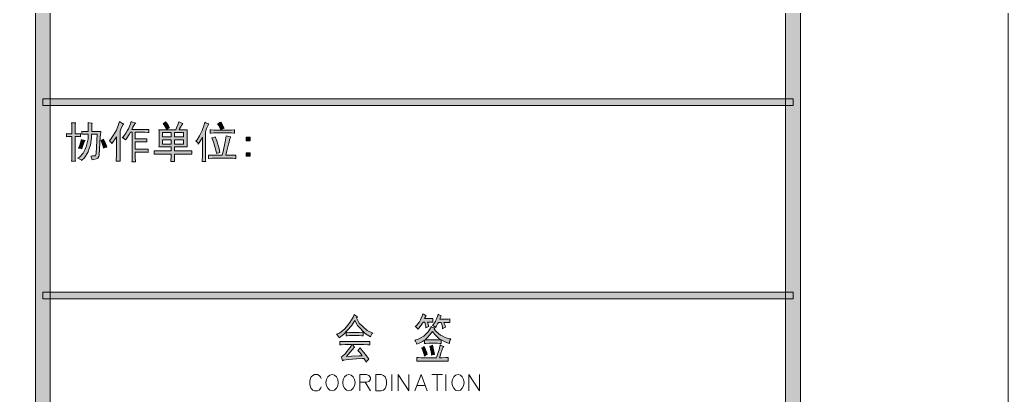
# Model space of a CAD drawing. Header units: millimetres. Extents: x -4415 to 173792, y -78716 to 47289.
# Drawn here: x 160008 to 173792, y 21171 to 26409 of the extents above; entities that cross this region are included whole.
import ezdxf

# ---------------------------------------------------------------- set-up
doc = ezdxf.new("R2010")
doc.units = ezdxf.units.MM

msp = doc.modelspace()

# ---------------------------------------------------------------- hatches: boundary and pattern name
h = msp.add_hatch(color=0)
h.dxf.hatch_style = 2
h.paths.add_polyline_path([(170896, -75821), (170687, -75611), (170687, 44183), (170896, 44393)])
h = msp.add_hatch(color=0)
h.dxf.hatch_style = 2
h.paths.add_polyline_path([(160434, -75716), (160225, -75716), (160225, 44288), (160434, 44288)])
h = msp.add_hatch(color=0)
h.dxf.hatch_style = 2
h.paths.add_polyline_path([(170791, 25304), (170791, 25214), (160329, 25214), (160329, 25304)])
h = msp.add_hatch(color=0)
h.dxf.hatch_style = 2
h.paths.add_polyline_path([(160734, 24818), (160734, 24875), (160733, 24950), (160731, 24969), (160784, 24969), (160782, 24950), (160781, 24875), (160781, 24818), (160803, 24818), (160841, 24820), (160857, 24821), (160857, 24778), (160841, 24779), (160803, 24781), (160781, 24781), (160781, 24522), (160781, 24506), (160782, 24463), (160784, 24437), (160731, 24437), (160733, 24463), (160734, 24506), (160734, 24522), (160734, 24781), (160711, 24781), (160672, 24779), (160659, 24778), (160659, 24821), (160672, 24820), (160711, 24818)])
h = msp.add_hatch(color=0)
h.dxf.hatch_style = 2
h.paths.add_polyline_path([(160964, 24851), (160964, 24889), (160963, 24951), (160962, 24976), (160975, 24973), (161004, 24968), (161019, 24967), (161015, 24948), (161011, 24890), (161012, 24851), (161139, 24851), (161137, 24841), (161132, 24805), (161130, 24781), (161114, 24520), (161110, 24500), (161096, 24478), (161085, 24473), (161073, 24469), (161041, 24461), (161019, 24456), (161015, 24471), (161004, 24497), (160998, 24508), (161022, 24509), (161052, 24511), (161058, 24512), (161063, 24513), (161070, 24530), (161071, 24545), (161087, 24814), (161010, 24814), (161008, 24761), (160992, 24661), (160976, 24614), (160961, 24567), (160909, 24482), (160871, 24445), (160864, 24453), (160836, 24470), (160814, 24477), (160841, 24492), (160890, 24549), (160913, 24593), (160935, 24636), (160960, 24747), (160962, 24814), (160940, 24814), (160896, 24813), (160873, 24812), (160873, 24854), (160896, 24852), (160942, 24851)])
h = msp.add_hatch(color=0)
h.dxf.hatch_style = 2
h.paths.add_polyline_path([(161459, 24958), (161449, 24949), (161422, 24899), (161406, 24857), (161406, 24555), (161406, 24518), (161407, 24457), (161408, 24435), (161353, 24435), (161354, 24456), (161356, 24515), (161356, 24553), (161356, 24774), (161339, 24747), (161308, 24701), (161292, 24682), (161283, 24696), (161266, 24716), (161260, 24723), (161275, 24739), (161311, 24793), (161334, 24832), (161355, 24870), (161387, 24948), (161398, 24988), (161411, 24980), (161442, 24964)])
h = msp.add_hatch(color=0)
h.dxf.hatch_style = 2
h.paths.add_polyline_path([(161625, 24967), (161613, 24958), (161586, 24913), (161572, 24877), (161728, 24877), (161753, 24877), (161795, 24878), (161810, 24879), (161810, 24837), (161795, 24838), (161753, 24840), (161728, 24840), (161619, 24840), (161619, 24748), (161716, 24748), (161736, 24748), (161768, 24749), (161782, 24750), (161782, 24705), (161766, 24706), (161734, 24708), (161716, 24708), (161619, 24708), (161619, 24602), (161721, 24602), (161744, 24602), (161784, 24603), (161799, 24604), (161799, 24559), (161784, 24560), (161746, 24562), (161723, 24562), (161619, 24562), (161619, 24518), (161619, 24484), (161620, 24439), (161621, 24427), (161572, 24427), (161573, 24440), (161575, 24476), (161575, 24498), (161575, 24840), (161552, 24840), (161533, 24809), (161499, 24756), (161483, 24734), (161470, 24745), (161448, 24761), (161438, 24764), (161455, 24781), (161488, 24828), (161507, 24859), (161524, 24889), (161553, 24955), (161563, 24991), (161581, 24982), (161612, 24971)])
h = msp.add_hatch(color=0)
h.paths.add_polyline_path([(162340, 24875), (162340, 24635), (162164, 24635), (162164, 24579), (162319, 24579), (162345, 24579), (162389, 24580), (162408, 24581), (162408, 24534), (162388, 24535), (162344, 24536), (162319, 24536), (162164, 24536), (162164, 24499), (162165, 24448), (162166, 24433), (162114, 24433), (162116, 24448), (162118, 24499), (162118, 24536), (161966, 24536), (161937, 24536), (161896, 24535), (161883, 24534), (161883, 24581), (161895, 24580), (161934, 24579), (161961, 24579), (162118, 24579), (162118, 24635), (161949, 24635), (161950, 24655), (161951, 24713), (161951, 24750), (161951, 24788), (161950, 24850), (161949, 24875), (162182, 24875), (162195, 24902), (162217, 24958), (162227, 24986), (162239, 24980), (162266, 24967), (162282, 24960), (162276, 24954), (162264, 24936), (162258, 24923), (162250, 24911), (162237, 24887), (162229, 24875)])
h.paths.add_polyline_path([(162292, 24672), (162292, 24736), (162164, 24736), (162164, 24672)])
h.paths.add_polyline_path([(162292, 24774), (162292, 24835), (162164, 24835), (162164, 24774)])
h.paths.add_polyline_path([(162118, 24672), (162118, 24736), (161996, 24736), (161996, 24672)])
h.paths.add_polyline_path([(162118, 24774), (162118, 24835), (161996, 24835), (161996, 24774)])
h = msp.add_hatch(color=0)
h.dxf.hatch_style = 2
h.paths.add_polyline_path([(162041, 24983), (162053, 24971), (162080, 24930), (162095, 24901), (162082, 24895), (162060, 24885), (162053, 24879), (162041, 24906), (162018, 24946), (162006, 24960), (162014, 24964), (162032, 24976)])
h = msp.add_hatch(color=0)
h.dxf.hatch_style = 2
h.paths.add_polyline_path([(162646, 24955), (162638, 24947), (162614, 24891), (162599, 24845), (162599, 24545), (162599, 24508), (162600, 24450), (162602, 24431), (162550, 24431), (162552, 24451), (162554, 24508), (162554, 24543), (162554, 24769), (162537, 24738), (162508, 24690), (162497, 24675), (162490, 24690), (162473, 24713), (162465, 24719), (162480, 24736), (162514, 24790), (162532, 24828), (162550, 24865), (162578, 24943), (162588, 24981), (162603, 24972), (162632, 24959)])
h = msp.add_hatch(color=0)
h.dxf.hatch_style = 2
h.paths.add_polyline_path([(162811, 24981), (162825, 24957), (162850, 24914), (162860, 24896), (162851, 24894), (162826, 24884), (162811, 24875), (162802, 24896), (162781, 24937), (162766, 24958), (162778, 24962), (162800, 24974)])
h = msp.add_hatch(color=0)
h.dxf.hatch_style = 2
h.paths.add_polyline_path([(162941, 24871), (162961, 24871), (162993, 24872), (163004, 24873), (163004, 24828), (162993, 24829), (162960, 24830), (162938, 24830), (162728, 24830), (162712, 24830), (162678, 24829), (162661, 24828), (162661, 24873), (162679, 24872), (162713, 24871), (162728, 24871)])
h = msp.add_hatch(color=0)
h.dxf.hatch_style = 2
h.paths.add_polyline_path([(160918, 24727), (160911, 24717), (160888, 24657), (160873, 24607), (160861, 24611), (160839, 24617), (160828, 24618), (160845, 24662), (160864, 24723), (160866, 24739), (160875, 24735), (160901, 24729)])
h = msp.add_hatch(color=0)
h.dxf.hatch_style = 2
h.paths.add_polyline_path([(161177, 24743), (161194, 24705), (161217, 24651), (161222, 24632), (161208, 24630), (161187, 24622), (161177, 24616), (161169, 24641), (161150, 24695), (161137, 24725), (161147, 24728), (161167, 24738)])
h = msp.add_hatch(color=0)
h.dxf.hatch_style = 2
h.paths.add_polyline_path([(162953, 24776), (162947, 24769), (162934, 24732), (162927, 24703), (162918, 24674), (162895, 24582), (162880, 24520), (162959, 24520), (162982, 24520), (163013, 24521), (163020, 24522), (163020, 24475), (163009, 24476), (162979, 24477), (162959, 24477), (162719, 24477), (162690, 24477), (162650, 24476), (162639, 24475), (162639, 24522), (162650, 24521), (162687, 24520), (162714, 24520), (162830, 24520), (162845, 24571), (162874, 24706), (162888, 24790), (162907, 24786), (162940, 24778)])
h = msp.add_hatch(color=0)
h.dxf.hatch_style = 2
h.paths.add_polyline_path([(162734, 24778), (162754, 24718), (162787, 24609), (162799, 24559), (162785, 24555), (162761, 24546), (162752, 24543), (162746, 24570), (162732, 24623), (162725, 24650), (162717, 24675), (162698, 24731), (162686, 24762), (162698, 24764), (162722, 24773)])
h = msp.add_hatch(color=0)
h.dxf.hatch_style = 2
h.paths.add_polyline_path([(163221, 24719), (163166, 24719), (163166, 24772), (163221, 24772)])
h = msp.add_hatch(color=0)
h.dxf.hatch_style = 2
h.paths.add_polyline_path([(163221, 24504), (163166, 24504), (163166, 24555), (163221, 24555)])
h = msp.add_hatch(color=0)
h.dxf.hatch_style = 2
h.paths.add_polyline_path([(170791, 22608), (170791, 22518), (160329, 22518), (160329, 22608)])
h = msp.add_hatch(color=0)
h.dxf.hatch_style = 2
h.paths.add_polyline_path([(164705, 22249), (164741, 22178), (164854, 22073), (164929, 22038), (164919, 22026), (164904, 22000), (164899, 21986), (164827, 22030), (164717, 22143), (164681, 22213), (164632, 22138), (164522, 22017), (164463, 21972), (164452, 21993), (164434, 22016), (164426, 22021), (164466, 22039), (164540, 22100), (164576, 22142), (164611, 22184), (164659, 22262), (164672, 22298), (164682, 22289), (164705, 22273), (164716, 22266)])
h = msp.add_hatch(color=0)
h.dxf.hatch_style = 2
h.paths.add_polyline_path([(165770, 22190), (165749, 22191), (165710, 22192), (165693, 22192), (165697, 22177), (165707, 22146), (165713, 22130), (165700, 22127), (165679, 22116), (165671, 22111), (165669, 22128), (165661, 22169), (165656, 22192), (165632, 22192), (165614, 22161), (165579, 22111), (165562, 22091), (165554, 22103), (165533, 22124), (165523, 22130), (165546, 22150), (165583, 22196), (165596, 22221), (165607, 22246), (165623, 22289), (165628, 22306), (165638, 22300), (165663, 22289), (165677, 22284), (165670, 22275), (165658, 22253), (165653, 22241), (165719, 22241), (165732, 22241), (165758, 22242), (165770, 22244)])
h = msp.add_hatch(color=0)
h.dxf.hatch_style = 2
h.paths.add_polyline_path([(165943, 22123), (165934, 22116), (165913, 22105), (165904, 22100), (165901, 22120), (165893, 22164), (165886, 22187), (165847, 22187), (165835, 22168), (165813, 22132), (165804, 22116), (165794, 22127), (165775, 22141), (165764, 22145), (165778, 22161), (165803, 22199), (165811, 22218), (165820, 22237), (165836, 22280), (165842, 22303), (165852, 22295), (165874, 22285), (165886, 22280), (165880, 22271), (165869, 22246), (165865, 22232), (165943, 22232), (165954, 22232), (165984, 22234), (166003, 22235), (166003, 22184), (165974, 22186), (165935, 22187), (165923, 22187), (165927, 22174), (165938, 22142)])
h = msp.add_hatch(color=0)
h.paths.add_polyline_path([(165999, 21893), (165957, 21909), (165901, 21935), (165886, 21944), (165886, 21893), (165867, 21895), (165831, 21896), (165812, 21896), (165730, 21896), (165710, 21896), (165672, 21895), (165651, 21893), (165651, 21941), (165622, 21922), (165570, 21892), (165545, 21882), (165541, 21899), (165527, 21927), (165516, 21938), (165564, 21953), (165643, 21996), (165672, 22025), (165701, 22054), (165737, 22105), (165745, 22128), (165755, 22123), (165780, 22112), (165795, 22108), (165787, 22094), (165813, 22061), (165874, 22011), (165907, 21994), (165940, 21975), (165997, 21958), (166020, 21958), (166011, 21944), (166000, 21911)])
h.paths.add_polyline_path([(165660, 21946), (165677, 21945), (165711, 21944), (165730, 21944), (165812, 21944), (165831, 21944), (165865, 21945), (165882, 21946), (165853, 21964), (165792, 22022), (165762, 22062), (165747, 22035), (165695, 21977)])
h = msp.add_hatch(color=0)
h.dxf.hatch_style = 2
h.paths.add_polyline_path([(164681, 21842), (164673, 21835), (164615, 21770), (164564, 21712), (164634, 21716), (164742, 21721), (164781, 21723), (164771, 21738), (164742, 21775), (164723, 21797), (164730, 21806), (164745, 21824), (164753, 21834), (164768, 21816), (164796, 21779), (164810, 21762), (164824, 21745), (164856, 21701), (164874, 21676), (164867, 21667), (164848, 21646), (164838, 21633), (164828, 21651), (164812, 21677), (164805, 21685), (164782, 21682), (164702, 21677), (164648, 21673), (164593, 21668), (164523, 21659), (164507, 21653), (164502, 21672), (164493, 21700), (164490, 21709), (164507, 21717), (164548, 21752), (164570, 21781), (164594, 21810), (164627, 21857), (164636, 21877), (164575, 21877), (164547, 21877), (164493, 21875), (164469, 21873), (164469, 21922), (164494, 21920), (164547, 21919), (164572, 21919), (164785, 21919), (164811, 21919), (164863, 21920), (164888, 21922), (164888, 21873), (164863, 21875), (164806, 21877), (164776, 21877), (164649, 21877), (164657, 21865), (164673, 21848)])
h = msp.add_hatch(color=0)
h.dxf.hatch_style = 2
h.paths.add_polyline_path([(164718, 22048), (164742, 22048), (164781, 22050), (164796, 22052), (164796, 22000), (164780, 22002), (164741, 22003), (164718, 22003), (164628, 22003), (164608, 22003), (164574, 22002), (164560, 22000), (164560, 22052), (164574, 22050), (164607, 22048), (164626, 22048)])
h = msp.add_hatch(color=0)
h.dxf.hatch_style = 2
h.paths.add_polyline_path([(165623, 21647), (165606, 21647), (165568, 21646), (165547, 21645), (165547, 21699), (165569, 21696), (165606, 21695), (165621, 21695), (165819, 21695), (165825, 21712), (165839, 21754), (165847, 21780), (165854, 21806), (165865, 21852), (165869, 21873), (165881, 21866), (165907, 21855), (165921, 21851), (165913, 21842), (165899, 21813), (165893, 21793), (165886, 21773), (165871, 21723), (165863, 21695), (165892, 21695), (165950, 21696), (165980, 21699), (165980, 21645), (165950, 21646), (165906, 21647), (165891, 21647)])
h = msp.add_hatch(color=0)
h.dxf.hatch_style = 2
h.paths.add_polyline_path([(165649, 21851), (165663, 21817), (165682, 21761), (165688, 21738), (165679, 21735), (165662, 21725), (165653, 21718), (165649, 21740), (165630, 21796), (165615, 21828), (165620, 21833), (165637, 21843)])
h = msp.add_hatch(color=0)
h.dxf.hatch_style = 2
h.paths.add_polyline_path([(165751, 21730), (165748, 21754), (165735, 21819), (165725, 21856), (165734, 21857), (165753, 21864), (165764, 21868), (165768, 21851), (165780, 21788), (165789, 21740), (165778, 21739), (165760, 21734)])

# ---------------------------------------------------------------- linework, layer by layer
at = {"color": 0, "lineweight": 0}
for points in [[(-4415, -78716), (173792, -78716), (173792, 47289), (-4415, 47289)], [(170896, -75821), (170687, -75611), (170687, 44183), (170896, 44393)], [(160434, -75716), (160225, -75716), (160225, 44288), (160434, 44288)], [(170791, 25304), (170791, 25214), (160329, 25214), (160329, 25304)], [(160734, 24818), (160734, 24875), (160733, 24950), (160731, 24969), (160784, 24969), (160782, 24950), (160781, 24875), (160781, 24818), (160803, 24818), (160841, 24820), (160857, 24821), (160857, 24778), (160841, 24779), (160803, 24781), (160781, 24781), (160781, 24522), (160781, 24506), (160782, 24463), (160784, 24437), (160731, 24437), (160733, 24463), (160734, 24506), (160734, 24522), (160734, 24781), (160711, 24781), (160672, 24779), (160659, 24778), (160659, 24821), (160672, 24820), (160711, 24818)], [(160964, 24851), (160964, 24889), (160963, 24951), (160962, 24976), (160975, 24973), (161004, 24968), (161019, 24967), (161015, 24948), (161011, 24890), (161012, 24851), (161139, 24851), (161137, 24841), (161132, 24805), (161130, 24781), (161114, 24520), (161110, 24500), (161096, 24478), (161085, 24473), (161073, 24469), (161041, 24461), (161019, 24456), (161015, 24471), (161004, 24497), (160998, 24508), (161022, 24509), (161052, 24511), (161058, 24512), (161063, 24513), (161070, 24530), (161071, 24545), (161087, 24814), (161010, 24814), (161008, 24761), (160992, 24661), (160976, 24614), (160961, 24567), (160909, 24482), (160871, 24445), (160864, 24453), (160836, 24470), (160814, 24477), (160841, 24492), (160890, 24549), (160913, 24593), (160935, 24636), (160960, 24747), (160962, 24814), (160940, 24814), (160896, 24813), (160873, 24812), (160873, 24854), (160896, 24852), (160942, 24851)], [(161459, 24958), (161449, 24949), (161422, 24899), (161406, 24857), (161406, 24555), (161406, 24518), (161407, 24457), (161408, 24435), (161353, 24435), (161354, 24456), (161356, 24515), (161356, 24553), (161356, 24774), (161339, 24747), (161308, 24701), (161292, 24682), (161283, 24696), (161266, 24716), (161260, 24723), (161275, 24739), (161311, 24793), (161334, 24832), (161355, 24870), (161387, 24948), (161398, 24988), (161411, 24980), (161442, 24964)], [(161625, 24967), (161613, 24958), (161586, 24913), (161572, 24877), (161728, 24877), (161753, 24877), (161795, 24878), (161810, 24879), (161810, 24837), (161795, 24838), (161753, 24840), (161728, 24840), (161619, 24840), (161619, 24748), (161716, 24748), (161736, 24748), (161768, 24749), (161782, 24750), (161782, 24705), (161766, 24706), (161734, 24708), (161716, 24708), (161619, 24708), (161619, 24602), (161721, 24602), (161744, 24602), (161784, 24603), (161799, 24604), (161799, 24559), (161784, 24560), (161746, 24562), (161723, 24562), (161619, 24562), (161619, 24518), (161619, 24484), (161620, 24439), (161621, 24427), (161572, 24427), (161573, 24440), (161575, 24476), (161575, 24498), (161575, 24840), (161552, 24840), (161533, 24809), (161499, 24756), (161483, 24734), (161470, 24745), (161448, 24761), (161438, 24764), (161455, 24781), (161488, 24828), (161507, 24859), (161524, 24889), (161553, 24955), (161563, 24991), (161581, 24982), (161612, 24971)], [(162340, 24875), (162340, 24635), (162164, 24635), (162164, 24579), (162319, 24579), (162345, 24579), (162389, 24580), (162408, 24581), (162408, 24534), (162388, 24535), (162344, 24536), (162319, 24536), (162164, 24536), (162164, 24499), (162165, 24448), (162166, 24433), (162114, 24433), (162116, 24448), (162118, 24499), (162118, 24536), (161966, 24536), (161937, 24536), (161896, 24535), (161883, 24534), (161883, 24581), (161895, 24580), (161934, 24579), (161961, 24579), (162118, 24579), (162118, 24635), (161949, 24635), (161950, 24655), (161951, 24713), (161951, 24750), (161951, 24788), (161950, 24850), (161949, 24875), (162182, 24875), (162195, 24902), (162217, 24958), (162227, 24986), (162239, 24980), (162266, 24967), (162282, 24960), (162276, 24954), (162264, 24936), (162258, 24923), (162250, 24911), (162237, 24887), (162229, 24875)], [(162041, 24983), (162053, 24971), (162080, 24930), (162095, 24901), (162082, 24895), (162060, 24885), (162053, 24879), (162041, 24906), (162018, 24946), (162006, 24960), (162014, 24964), (162032, 24976)], [(162646, 24955), (162638, 24947), (162614, 24891), (162599, 24845), (162599, 24545), (162599, 24508), (162600, 24450), (162602, 24431), (162550, 24431), (162552, 24451), (162554, 24508), (162554, 24543), (162554, 24769), (162537, 24738), (162508, 24690), (162497, 24675), (162490, 24690), (162473, 24713), (162465, 24719), (162480, 24736), (162514, 24790), (162532, 24828), (162550, 24865), (162578, 24943), (162588, 24981), (162603, 24972), (162632, 24959)], [(162811, 24981), (162825, 24957), (162850, 24914), (162860, 24896), (162851, 24894), (162826, 24884), (162811, 24875), (162802, 24896), (162781, 24937), (162766, 24958), (162778, 24962), (162800, 24974)], [(162118, 24774), (162118, 24835), (161996, 24835), (161996, 24774)], [(162292, 24774), (162292, 24835), (162164, 24835), (162164, 24774)], [(162941, 24871), (162961, 24871), (162993, 24872), (163004, 24873), (163004, 24828), (162993, 24829), (162960, 24830), (162938, 24830), (162728, 24830), (162712, 24830), (162678, 24829), (162661, 24828), (162661, 24873), (162679, 24872), (162713, 24871), (162728, 24871)], [(160918, 24727), (160911, 24717), (160888, 24657), (160873, 24607), (160861, 24611), (160839, 24617), (160828, 24618), (160845, 24662), (160864, 24723), (160866, 24739), (160875, 24735), (160901, 24729)], [(161177, 24743), (161194, 24705), (161217, 24651), (161222, 24632), (161208, 24630), (161187, 24622), (161177, 24616), (161169, 24641), (161150, 24695), (161137, 24725), (161147, 24728), (161167, 24738)], [(162118, 24672), (162118, 24736), (161996, 24736), (161996, 24672)], [(162292, 24672), (162292, 24736), (162164, 24736), (162164, 24672)], [(162953, 24776), (162947, 24769), (162934, 24732), (162927, 24703), (162918, 24674), (162895, 24582), (162880, 24520), (162959, 24520), (162982, 24520), (163013, 24521), (163020, 24522), (163020, 24475), (163009, 24476), (162979, 24477), (162959, 24477), (162719, 24477), (162690, 24477), (162650, 24476), (162639, 24475), (162639, 24522), (162650, 24521), (162687, 24520), (162714, 24520), (162830, 24520), (162845, 24571), (162874, 24706), (162888, 24790), (162907, 24786), (162940, 24778)], [(162734, 24778), (162754, 24718), (162787, 24609), (162799, 24559), (162785, 24555), (162761, 24546), (162752, 24543), (162746, 24570), (162732, 24623), (162725, 24650), (162717, 24675), (162698, 24731), (162686, 24762), (162698, 24764), (162722, 24773)], [(163221, 24719), (163166, 24719), (163166, 24772), (163221, 24772)], [(163221, 24504), (163166, 24504), (163166, 24555), (163221, 24555)], [(170791, 22608), (170791, 22518), (160329, 22518), (160329, 22608)], [(164705, 22249), (164741, 22178), (164854, 22073), (164929, 22038), (164919, 22026), (164904, 22000), (164899, 21986), (164827, 22030), (164717, 22143), (164681, 22213), (164632, 22138), (164522, 22017), (164463, 21972), (164452, 21993), (164434, 22016), (164426, 22021), (164466, 22039), (164540, 22100), (164576, 22142), (164611, 22184), (164659, 22262), (164672, 22298), (164682, 22289), (164705, 22273), (164716, 22266)], [(165770, 22190), (165749, 22191), (165710, 22192), (165693, 22192), (165697, 22177), (165707, 22146), (165713, 22130), (165700, 22127), (165679, 22116), (165671, 22111), (165669, 22128), (165661, 22169), (165656, 22192), (165632, 22192), (165614, 22161), (165579, 22111), (165562, 22091), (165554, 22103), (165533, 22124), (165523, 22130), (165546, 22150), (165583, 22196), (165596, 22221), (165607, 22246), (165623, 22289), (165628, 22306), (165638, 22300), (165663, 22289), (165677, 22284), (165670, 22275), (165658, 22253), (165653, 22241), (165719, 22241), (165732, 22241), (165758, 22242), (165770, 22244)], [(165943, 22123), (165934, 22116), (165913, 22105), (165904, 22100), (165901, 22120), (165893, 22164), (165886, 22187), (165847, 22187), (165835, 22168), (165813, 22132), (165804, 22116), (165794, 22127), (165775, 22141), (165764, 22145), (165778, 22161), (165803, 22199), (165811, 22218), (165820, 22237), (165836, 22280), (165842, 22303), (165852, 22295), (165874, 22285), (165886, 22280), (165880, 22271), (165869, 22246), (165865, 22232), (165943, 22232), (165954, 22232), (165984, 22234), (166003, 22235), (166003, 22184), (165974, 22186), (165935, 22187), (165923, 22187), (165927, 22174), (165938, 22142)], [(165999, 21893), (165957, 21909), (165901, 21935), (165886, 21944), (165886, 21893), (165867, 21895), (165831, 21896), (165812, 21896), (165730, 21896), (165710, 21896), (165672, 21895), (165651, 21893), (165651, 21941), (165622, 21922), (165570, 21892), (165545, 21882), (165541, 21899), (165527, 21927), (165516, 21938), (165564, 21953), (165643, 21996), (165672, 22025), (165701, 22054), (165737, 22105), (165745, 22128), (165755, 22123), (165780, 22112), (165795, 22108), (165787, 22094), (165813, 22061), (165874, 22011), (165907, 21994), (165940, 21975), (165997, 21958), (166020, 21958), (166011, 21944), (166000, 21911)], [(165660, 21946), (165677, 21945), (165711, 21944), (165730, 21944), (165812, 21944), (165831, 21944), (165865, 21945), (165882, 21946), (165853, 21964), (165792, 22022), (165762, 22062), (165747, 22035), (165695, 21977)], [(164681, 21842), (164673, 21835), (164615, 21770), (164564, 21712), (164634, 21716), (164742, 21721), (164781, 21723), (164771, 21738), (164742, 21775), (164723, 21797), (164730, 21806), (164745, 21824), (164753, 21834), (164768, 21816), (164796, 21779), (164810, 21762), (164824, 21745), (164856, 21701), (164874, 21676), (164867, 21667), (164848, 21646), (164838, 21633), (164828, 21651), (164812, 21677), (164805, 21685), (164782, 21682), (164702, 21677), (164648, 21673), (164593, 21668), (164523, 21659), (164507, 21653), (164502, 21672), (164493, 21700), (164490, 21709), (164507, 21717), (164548, 21752), (164570, 21781), (164594, 21810), (164627, 21857), (164636, 21877), (164575, 21877), (164547, 21877), (164493, 21875), (164469, 21873), (164469, 21922), (164494, 21920), (164547, 21919), (164572, 21919), (164785, 21919), (164811, 21919), (164863, 21920), (164888, 21922), (164888, 21873), (164863, 21875), (164806, 21877), (164776, 21877), (164649, 21877), (164657, 21865), (164673, 21848)], [(164718, 22048), (164742, 22048), (164781, 22050), (164796, 22052), (164796, 22000), (164780, 22002), (164741, 22003), (164718, 22003), (164628, 22003), (164608, 22003), (164574, 22002), (164560, 22000), (164560, 22052), (164574, 22050), (164607, 22048), (164626, 22048)], [(165623, 21647), (165606, 21647), (165568, 21646), (165547, 21645), (165547, 21699), (165569, 21696), (165606, 21695), (165621, 21695), (165819, 21695), (165825, 21712), (165839, 21754), (165847, 21780), (165854, 21806), (165865, 21852), (165869, 21873), (165881, 21866), (165907, 21855), (165921, 21851), (165913, 21842), (165899, 21813), (165893, 21793), (165886, 21773), (165871, 21723), (165863, 21695), (165892, 21695), (165950, 21696), (165980, 21699), (165980, 21645), (165950, 21646), (165906, 21647), (165891, 21647)], [(165649, 21851), (165663, 21817), (165682, 21761), (165688, 21738), (165679, 21735), (165662, 21725), (165653, 21718), (165649, 21740), (165630, 21796), (165615, 21828), (165620, 21833), (165637, 21843)], [(165751, 21730), (165748, 21754), (165735, 21819), (165725, 21856), (165734, 21857), (165753, 21864), (165764, 21868), (165768, 21851), (165780, 21788), (165789, 21740), (165778, 21739), (165760, 21734)], [(164973, 21235), (164973, 21459), (165048, 21459), (165080, 21448), (165102, 21427), (165112, 21405), (165123, 21373), (165123, 21320), (165112, 21287), (165102, 21266), (165080, 21244), (165048, 21235)]]:
    msp.add_lwpolyline(points, close=True, dxfattribs=at)
for points in [[(164213, 21405), (164202, 21427), (164181, 21448), (164159, 21459), (164116, 21459), (164095, 21448), (164073, 21427), (164063, 21405), (164052, 21373), (164052, 21320), (164063, 21287), (164073, 21266), (164095, 21244), (164116, 21235), (164159, 21235), (164181, 21244), (164202, 21266), (164213, 21287)], [(164749, 21235), (164749, 21459), (164845, 21459), (164876, 21448), (164887, 21438), (164898, 21416), (164898, 21395), (164887, 21373), (164876, 21362), (164845, 21352), (164749, 21352)], [(165198, 21235), (165198, 21459)], [(165284, 21235), (165284, 21459), (165433, 21235), (165433, 21459)], [(165519, 21235), (165605, 21459), (165691, 21235)], [(165754, 21459), (165905, 21459)], [(165830, 21459), (165830, 21235)], [(165948, 21235), (165948, 21459)], [(166269, 21235), (166269, 21459), (166419, 21235), (166419, 21459)], [(164824, 21352), (164898, 21235)], [(165551, 21309), (165659, 21309)]]:
    msp.add_lwpolyline(points, dxfattribs=at)
for centre, ratio in [((164363, 21347), 0.76555), ((164598, 21347), 0.76555), ((166119, 21347), 0.760766)]:
    msp.add_ellipse(centre, major_axis=(0, 112), ratio=ratio, start_param=0, end_param=6.283185, dxfattribs=at)

doc.saveas('drawing.dxf')
